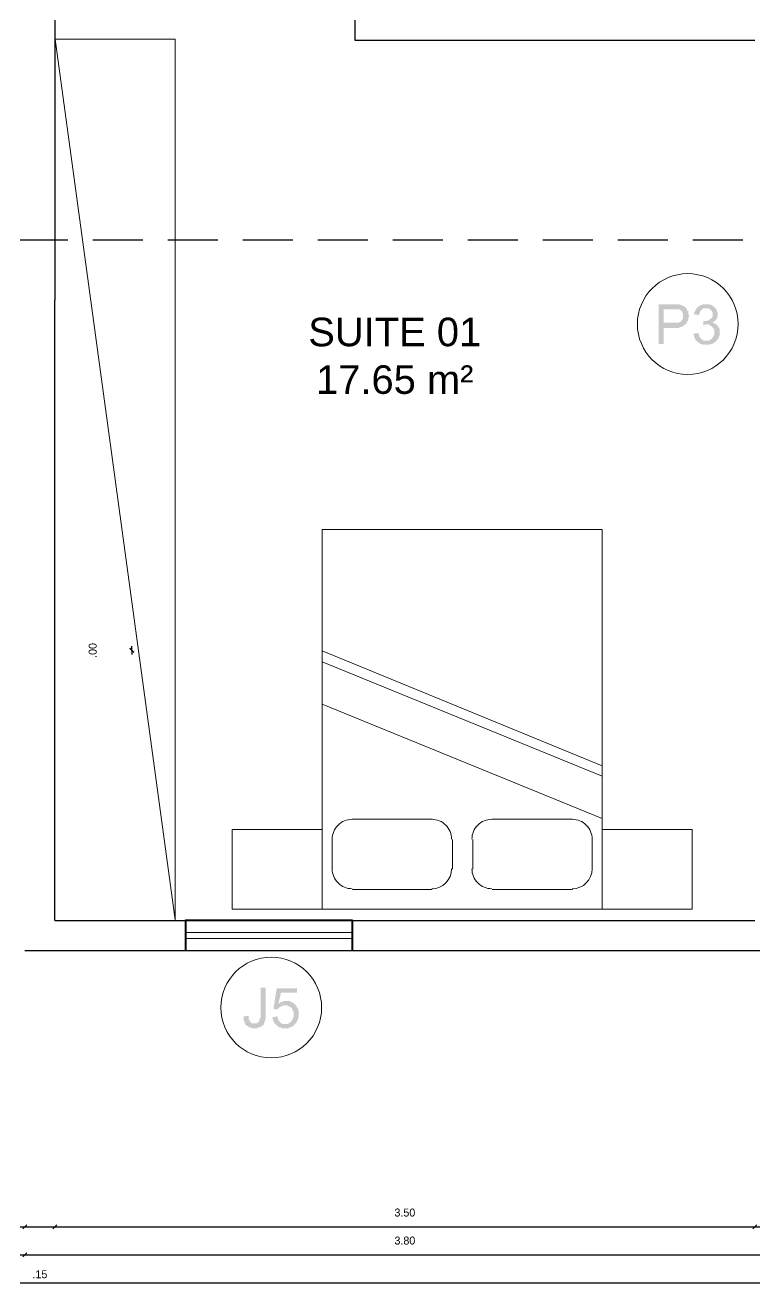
# Model space of a CAD drawing. Header units: metres. Extents: x 6 to 145, y 4 to 18.
# Drawn here: x 51.07 to 54.72, y 4.2 to 10.5 of the extents above; entities that cross this region are included whole.
import ezdxf

# ---------------------------------------------------------------- set-up
doc = ezdxf.new("R2010")
doc.units = ezdxf.units.M
doc.linetypes.add('DASHED2', pattern=[0.375, 0.25, -0.125])
doc.layers.get('0').update_dxf_attribs({"linetype": 'DASHED2'})
for name, color, linetype in [('01', 7, 'Continuous'), ('03-parede vista', 6, 'Continuous'), ('05-esquadria vista', 5, 'Continuous'), ('18-Textos', 7, 'Continuous'), ('ARQ - Cotas', 9, 'Continuous'), ('B_02', 7, 'Continuous'), ('COTA', 5, 'Continuous'), ('G', 7, 'Continuous'), ('XT', 7, 'Continuous')]:
    doc.layers.add(name, color=color, linetype=linetype)
doc.styles.add('ISA', font='stylu.ttf')
doc.styles.get("Standard").update_dxf_attribs({"font": 'arial.ttf'})
doc.dimstyles.new('ANAPAULA25', dxfattribs={"dimscale": 0, "dimtxt": 0.04, "dimasz": 0.02, "dimexe": 0.1, "dimexo": 0.4, "dimgap": 0.05, "dimtad": 1, "dimzin": 4, "dimdsep": 46, "dimtxsty": 'ISA', "dimblk": 'OBLIQUE', "dimcen": 0.03, "dimse1": 1, "dimse2": 1, "dimclrd": 256, "dimclrt": 256, "dimadec": 0, "dimazin": 0, "dimtfac": 1, "dimtmove": 2, "dimatfit": 3, "dimldrblk": 'OPEN30', "dimfxl": 0.1, "dimtolj": 1, "dimtzin": 0, "dimlwd": -1, "dimarcsym": 0})

# ---------------------------------------------------------------- blocks, each defined once
blk = doc.blocks.new('_Oblique')
at = {"color": 0, "linetype": 'ByBlock', "lineweight": -2}
blk.add_line((-0.5, -0.5), (0.5, 0.5), dxfattribs=at)
blk = doc.blocks.new('*D268')
at = {"layer": 'COTA', "ltscale": 1000, "transparency": 16777216}
blk.add_line((44.8234, 4.4915), (51.0734, 4.4915), dxfattribs=at)
at = {"layer": 'Defpoints', "color": 0, "ltscale": 1000, "transparency": 16777216}
for p in [(44.8234, 9.1232), (51.0734, 9.1232), (51.0734, 4.4915)]:
    blk.add_point(p, dxfattribs=at)
at = {"layer": 'COTA', "ltscale": 1000, "transparency": 16777216, "xscale": 0.02, "yscale": 0.02, "zscale": 0.02, "rotation": 180}
blk.add_blockref('_Oblique', (44.8234, 4.4915), dxfattribs=at)
at = {"layer": 'COTA', "ltscale": 1000, "transparency": 16777216, "xscale": 0.02, "yscale": 0.02, "zscale": 0.02}
blk.add_blockref('_Oblique', (51.0734, 4.4915), dxfattribs=at)
at = {"layer": 'COTA', "ltscale": 1000, "transparency": 16777216, "insert": (47.9484, 4.5624), "char_height": 0.04, "attachment_point": 5, "style": 'ISA'}
blk.add_mtext('\\A1;6.25', dxfattribs=at)
blk = doc.blocks.new('_Open30')
at = {"layer": 'ARQ - Cotas', "color": 0, "lineweight": -2}
for p, q in [((-1, 0.27), (0, 0)), ((0, 0), (-1, -0.27)), ((0, 0), (-1, 0))]:
    blk.add_line(p, q, dxfattribs=at)
blk = doc.blocks.new('*D269')
at = {"layer": 'COTA', "ltscale": 1000, "transparency": 16777216}
blk.add_line((51.0734, 4.4915), (51.2234, 4.4915), dxfattribs=at)
at = {"layer": 'Defpoints', "color": 0, "ltscale": 1000, "transparency": 16777216}
for p in [(51.2234, 6.0232), (51.0734, 5.8732), (51.2234, 4.4915)]:
    blk.add_point(p, dxfattribs=at)
at = {"layer": 'COTA', "ltscale": 1000, "transparency": 16777216, "xscale": 0.02, "yscale": 0.02, "zscale": 0.02, "rotation": 180}
blk.add_blockref('_Oblique', (51.0734, 4.4915), dxfattribs=at)
at = {"layer": 'COTA', "ltscale": 1000, "transparency": 16777216, "xscale": 0.02, "yscale": 0.02, "zscale": 0.02}
blk.add_blockref('_Oblique', (51.2234, 4.4915), dxfattribs=at)
at = {"layer": 'COTA', "ltscale": 1000, "transparency": 16777216, "insert": (51.1484, 4.2539), "char_height": 0.04, "attachment_point": 5, "style": 'ISA'}
blk.add_mtext('\\A1;.15', dxfattribs=at)
blk = doc.blocks.new('*D270')
at = {"layer": 'COTA', "ltscale": 1000, "transparency": 16777216}
blk.add_line((51.2234, 4.4915), (54.7234, 4.4915), dxfattribs=at)
at = {"layer": 'Defpoints', "color": 0, "ltscale": 1000, "transparency": 16777216}
for p in [(51.2234, 6.0232), (54.7234, 6.0232), (54.7234, 4.4915)]:
    blk.add_point(p, dxfattribs=at)
at = {"layer": 'COTA', "ltscale": 1000, "transparency": 16777216, "xscale": 0.02, "yscale": 0.02, "zscale": 0.02, "rotation": 180}
blk.add_blockref('_Oblique', (51.2234, 4.4915), dxfattribs=at)
at = {"layer": 'COTA', "ltscale": 1000, "transparency": 16777216, "xscale": 0.02, "yscale": 0.02, "zscale": 0.02}
blk.add_blockref('_Oblique', (54.7234, 4.4915), dxfattribs=at)
at = {"layer": 'COTA', "ltscale": 1000, "transparency": 16777216, "insert": (52.9734, 4.5625), "char_height": 0.04, "attachment_point": 5, "style": 'ISA'}
blk.add_mtext('\\A1;3.50', dxfattribs=at)
blk = doc.blocks.new('*D271')
at = {"layer": 'COTA', "ltscale": 1000, "transparency": 16777216}
blk.add_line((54.7234, 4.4915), (54.8734, 4.4915), dxfattribs=at)
at = {"layer": 'Defpoints', "color": 0, "ltscale": 1000, "transparency": 16777216}
for p in [(54.7234, 6.0232), (54.8734, 6.0232), (54.8734, 4.4915)]:
    blk.add_point(p, dxfattribs=at)
at = {"layer": 'COTA', "ltscale": 1000, "transparency": 16777216, "xscale": 0.02, "yscale": 0.02, "zscale": 0.02, "rotation": 180}
blk.add_blockref('_Oblique', (54.7234, 4.4915), dxfattribs=at)
at = {"layer": 'COTA', "ltscale": 1000, "transparency": 16777216, "xscale": 0.02, "yscale": 0.02, "zscale": 0.02}
blk.add_blockref('_Oblique', (54.8734, 4.4915), dxfattribs=at)
at = {"layer": 'COTA', "ltscale": 1000, "transparency": 16777216, "insert": (54.7984, 4.2539), "char_height": 0.04, "attachment_point": 5, "style": 'ISA'}
blk.add_mtext('\\A1;.15', dxfattribs=at)
blk = doc.blocks.new('*D274')
at = {"layer": 'COTA', "ltscale": 1000, "transparency": 16777216}
blk.add_line((44.6751, 4.3515), (51.0734, 4.3515), dxfattribs=at)
at = {"layer": 'Defpoints', "color": 0, "ltscale": 1000, "transparency": 16777216}
for p in [(44.6751, 8.972), (51.0734, 8.972), (51.0734, 4.3515)]:
    blk.add_point(p, dxfattribs=at)
at = {"layer": 'COTA', "ltscale": 1000, "transparency": 16777216, "xscale": 0.02, "yscale": 0.02, "zscale": 0.02, "rotation": 180}
blk.add_blockref('_Oblique', (44.6751, 4.3515), dxfattribs=at)
at = {"layer": 'COTA', "ltscale": 1000, "transparency": 16777216, "xscale": 0.02, "yscale": 0.02, "zscale": 0.02}
blk.add_blockref('_Oblique', (51.0734, 4.3515), dxfattribs=at)
at = {"layer": 'COTA', "ltscale": 1000, "transparency": 16777216, "insert": (47.8742, 4.4225), "char_height": 0.04, "attachment_point": 5, "style": 'ISA'}
blk.add_mtext('\\A1;6.40', dxfattribs=at)
blk = doc.blocks.new('*D275')
at = {"layer": 'COTA', "ltscale": 1000, "transparency": 16777216}
blk.add_line((51.0734, 4.3515), (54.8734, 4.3515), dxfattribs=at)
at = {"layer": 'Defpoints', "color": 0, "ltscale": 1000, "transparency": 16777216}
for p in [(51.0734, 5.8732), (54.8734, 5.8732), (54.8734, 4.3515)]:
    blk.add_point(p, dxfattribs=at)
at = {"layer": 'COTA', "ltscale": 1000, "transparency": 16777216, "xscale": 0.02, "yscale": 0.02, "zscale": 0.02, "rotation": 180}
blk.add_blockref('_Oblique', (51.0734, 4.3515), dxfattribs=at)
at = {"layer": 'COTA', "ltscale": 1000, "transparency": 16777216, "xscale": 0.02, "yscale": 0.02, "zscale": 0.02}
blk.add_blockref('_Oblique', (54.8734, 4.3515), dxfattribs=at)
at = {"layer": 'COTA', "ltscale": 1000, "transparency": 16777216, "insert": (52.9734, 4.4224), "char_height": 0.04, "attachment_point": 5, "style": 'ISA'}
blk.add_mtext('\\A1;3.80', dxfattribs=at)
blk = doc.blocks.new('*D276')
at = {"layer": 'COTA', "ltscale": 1000, "transparency": 16777216}
for p, q in [((51.6082, 7.3732), (51.6082, 7.3932)), ((51.6082, 7.3732), (51.6082, 7.3718)), ((51.6082, 7.3718), (51.6082, 7.3518))]:
    blk.add_line(p, q, dxfattribs=at)
at = {"layer": 'Defpoints', "color": 0, "ltscale": 1000, "transparency": 16777216}
for p in [(51.6082, 7.3718), (54.8734, 7.3732), (56.1731, 7.3718)]:
    blk.add_point(p, dxfattribs=at)
at = {"layer": 'COTA', "ltscale": 1000, "transparency": 16777216, "xscale": 0.02, "yscale": 0.02, "zscale": 0.02}
for p, rotation in [((51.6082, 7.3732), 270), ((51.6082, 7.3718), 90)]:
    blk.add_blockref('_Oblique', p, dxfattribs=dict(at, rotation=rotation))
at = {"layer": 'COTA', "ltscale": 1000, "transparency": 16777216, "insert": (51.4125, 7.3725), "char_height": 0.04, "attachment_point": 5, "rotation": 90, "style": 'ISA'}
blk.add_mtext('\\A1;.00', dxfattribs=at)
blk = doc.blocks.new('*D278')
at = {"layer": 'COTA', "ltscale": 1000, "transparency": 16777216}
blk.add_line((42.0734, 4.2115), (56.1734, 4.2115), dxfattribs=at)
at = {"layer": 'Defpoints', "color": 0, "ltscale": 1000, "transparency": 16777216}
for p in [(42.0734, 11.3232), (56.1734, 11.3232), (56.1734, 4.2115)]:
    blk.add_point(p, dxfattribs=at)
at = {"layer": 'COTA', "ltscale": 1000, "transparency": 16777216, "xscale": 0.02, "yscale": 0.02, "zscale": 0.02, "rotation": 180}
blk.add_blockref('_Oblique', (42.0734, 4.2115), dxfattribs=at)
at = {"layer": 'COTA', "ltscale": 1000, "transparency": 16777216, "xscale": 0.02, "yscale": 0.02, "zscale": 0.02}
blk.add_blockref('_Oblique', (56.1734, 4.2115), dxfattribs=at)
at = {"layer": 'COTA', "ltscale": 1000, "transparency": 16777216, "insert": (49.1234, 4.2825), "char_height": 0.04, "attachment_point": 5, "style": 'ISA'}
blk.add_mtext('\\A1;14.10', dxfattribs=at)
blk = doc.blocks.new('*D314')
at = {"layer": 'COTA', "ltscale": 1000, "transparency": 16777216}
blk.add_line((41.5287, 8.9732), (41.5287, 6.0243), dxfattribs=at)
at = {"layer": 'Defpoints', "color": 0, "ltscale": 1000, "transparency": 16777216}
for p in [(51.1234, 8.9732), (41.5287, 6.0243), (51.2734, 6.0243)]:
    blk.add_point(p, dxfattribs=at)
at = {"layer": 'COTA', "ltscale": 1000, "transparency": 16777216, "xscale": 0.02, "yscale": 0.02, "zscale": 0.02}
for p, rotation in [((41.5287, 8.9732), 90), ((41.5287, 6.0243), 270)]:
    blk.add_blockref('_Oblique', p, dxfattribs=dict(at, rotation=rotation))
at = {"layer": 'COTA', "ltscale": 1000, "transparency": 16777216, "insert": (41.4578, 7.4987), "char_height": 0.04, "attachment_point": 5, "rotation": 90, "style": 'ISA'}
blk.add_mtext('\\A1;2.95', dxfattribs=at)
blk = doc.blocks.new('*D315')
at = {"layer": 'COTA', "ltscale": 1000, "transparency": 16777216}
blk.add_line((41.5287, 6.0243), (41.5287, 5.8743), dxfattribs=at)
at = {"layer": 'Defpoints', "color": 0, "ltscale": 1000, "transparency": 16777216}
for p in [(51.2734, 6.0243), (41.5287, 5.8743), (51.2734, 5.8743)]:
    blk.add_point(p, dxfattribs=at)
at = {"layer": 'COTA', "ltscale": 1000, "transparency": 16777216, "xscale": 0.02, "yscale": 0.02, "zscale": 0.02}
for p, rotation in [((41.5287, 6.0243), 90), ((41.5287, 5.8743), 270)]:
    blk.add_blockref('_Oblique', p, dxfattribs=dict(at, rotation=rotation))
at = {"layer": 'COTA', "ltscale": 1000, "transparency": 16777216, "insert": (41.3328, 5.9493), "char_height": 0.04, "attachment_point": 5, "rotation": 90, "style": 'ISA'}
blk.add_mtext('\\A1;.15', dxfattribs=at)
blk = doc.blocks.new('*D320')
at = {"layer": 'COTA', "ltscale": 1000, "transparency": 16777216}
blk.add_line((41.1987, 16.0232), (41.1987, 5.8732), dxfattribs=at)
at = {"layer": 'Defpoints', "color": 0, "ltscale": 1000, "transparency": 16777216}
for p in [(49.4234, 16.0232), (41.1987, 5.8732), (51.2234, 5.8732)]:
    blk.add_point(p, dxfattribs=at)
at = {"layer": 'COTA', "ltscale": 1000, "transparency": 16777216, "xscale": 0.02, "yscale": 0.02, "zscale": 0.02}
for p, rotation in [((41.1987, 16.0232), 90), ((41.1987, 5.8732), 270)]:
    blk.add_blockref('_Oblique', p, dxfattribs=dict(at, rotation=rotation))
at = {"layer": 'COTA', "ltscale": 1000, "transparency": 16777216, "insert": (41.1276, 10.9482), "char_height": 0.04, "attachment_point": 5, "rotation": 90, "style": 'ISA'}
blk.add_mtext('\\A1;10.15', dxfattribs=at)

msp = doc.modelspace()

# ---------------------------------------------------------------- hatches: boundary and pattern name
at = {"layer": 'XT', "transparency": 33554559}
h = msp.add_hatch(color=256, dxfattribs=at)
h.paths.add_polyline_path([(54.2421, 8.9047), (54.2421, 9.1036), (54.314, 9.1036), (54.3183, 9.1036), (54.3225, 9.1036), (54.3267, 9.1036), (54.331, 9.1036), (54.331, 9.1036), (54.3352, 9.1036), (54.3352, 9.1036), (54.3394, 9.1036), (54.3437, 9.1036), (54.3437, 9.1036), (54.3479, 9.1036), (54.3479, 9.0994), (54.3521, 9.0994), (54.3564, 9.0994), (54.3564, 9.0994), (54.3606, 9.0994), (54.3606, 9.0952), (54.3648, 9.0952), (54.3691, 9.0952), (54.3691, 9.0952), (54.3691, 9.0909), (54.3733, 9.0909), (54.3733, 9.0909), (54.3775, 9.0867), (54.3775, 9.0867), (54.3818, 9.0825), (54.3818, 9.0825), (54.3818, 9.0782), (54.386, 9.074), (54.386, 9.074), (54.386, 9.074), (54.386, 9.0698), (54.3902, 9.0698), (54.3902, 9.0655), (54.3902, 9.0613), (54.3902, 9.0613), (54.3902, 9.0571), (54.3902, 9.0528), (54.3945, 9.0528), (54.3945, 9.0486), (54.3945, 9.0444), (54.3945, 9.0444), (54.3945, 9.0444), (54.3945, 9.0401), (54.3902, 9.0359), (54.3902, 9.0359), (54.3902, 9.0317), (54.3902, 9.0274), (54.3902, 9.0274), (54.3902, 9.0232), (54.3902, 9.0232), (54.386, 9.019), (54.386, 9.0147), (54.386, 9.0147), (54.3818, 9.0105), (54.3818, 9.0105), (54.3818, 9.0063), (54.3775, 9.0063), (54.3775, 9.002), (54.3775, 9.002), (54.3733, 9.002), (54.3733, 8.9978), (54.3733, 8.9978), (54.3691, 8.9978), (54.3691, 8.9978), (54.3648, 8.9936), (54.3648, 8.9936), (54.3606, 8.9936), (54.3606, 8.9893), (54.3564, 8.9893), (54.3564, 8.9893), (54.3521, 8.9893), (54.3479, 8.9893), (54.3479, 8.9893), (54.3437, 8.9851), (54.3394, 8.9851), (54.3394, 8.9851), (54.3352, 8.9851), (54.331, 8.9851), (54.3267, 8.9851), (54.3267, 8.9851), (54.3225, 8.9851), (54.3183, 8.9851), (54.3183, 8.9851), (54.2675, 8.9851), (54.2675, 8.9047)], flags=0)
h.paths.add_polyline_path([(54.2675, 9.0105), (54.3183, 9.0105), (54.3225, 9.0105), (54.3267, 9.0105), (54.3267, 9.0105), (54.331, 9.0105), (54.3352, 9.0105), (54.3394, 9.0105), (54.3394, 9.0105), (54.3437, 9.0105), (54.3437, 9.0105), (54.3479, 9.0147), (54.3479, 9.0147), (54.3521, 9.0147), (54.3521, 9.0147), (54.3564, 9.019), (54.3564, 9.019), (54.3564, 9.019), (54.3564, 9.0232), (54.3606, 9.0232), (54.3606, 9.0274), (54.3606, 9.0274), (54.3648, 9.0317), (54.3648, 9.0317), (54.3648, 9.0359), (54.3648, 9.0401), (54.3648, 9.0401), (54.3648, 9.0444), (54.3648, 9.0486), (54.3648, 9.0486), (54.3648, 9.0528), (54.3648, 9.0571), (54.3648, 9.0571), (54.3606, 9.0613), (54.3606, 9.0655), (54.3606, 9.0655), (54.3606, 9.0655), (54.3564, 9.0698), (54.3564, 9.0698), (54.3521, 9.074), (54.3521, 9.074), (54.3479, 9.074), (54.3479, 9.0782), (54.3437, 9.0782), (54.3437, 9.0782), (54.3394, 9.0782), (54.3394, 9.0782), (54.3352, 9.0782), (54.3352, 9.0782), (54.331, 9.0782), (54.3267, 9.0782), (54.3267, 9.0782), (54.3225, 9.0782), (54.3183, 9.0782), (54.2675, 9.0782)], flags=0)
for points in [[(54.4156, 8.9555), (54.441, 8.9597), (54.441, 8.9555), (54.441, 8.9512), (54.4453, 8.9512), (54.4453, 8.947), (54.4453, 8.9428), (54.4453, 8.9428), (54.4495, 8.9385), (54.4495, 8.9385), (54.4495, 8.9343), (54.4537, 8.9343), (54.4537, 8.9301), (54.4537, 8.9301), (54.4537, 8.9301), (54.458, 8.9258), (54.458, 8.9258), (54.4622, 8.9258), (54.4664, 8.9216), (54.4664, 8.9216), (54.4707, 8.9216), (54.4707, 8.9216), (54.4749, 8.9216), (54.4791, 8.9216), (54.4791, 8.9216), (54.4834, 8.9216), (54.4876, 8.9216), (54.4876, 8.9216), (54.4918, 8.9216), (54.4918, 8.9216), (54.4961, 8.9216), (54.5003, 8.9258), (54.5003, 8.9258), (54.5045, 8.9258), (54.5045, 8.9301), (54.5088, 8.9301), (54.5088, 8.9343), (54.513, 8.9343), (54.513, 8.9385), (54.513, 8.9385), (54.5172, 8.9428), (54.5172, 8.9428), (54.5172, 8.947), (54.5215, 8.947), (54.5215, 8.9512), (54.5215, 8.9555), (54.5215, 8.9555), (54.5215, 8.9597), (54.5215, 8.9639), (54.5215, 8.9639), (54.5215, 8.9639), (54.5215, 8.9682), (54.5215, 8.9724), (54.5215, 8.9724), (54.5215, 8.9766), (54.5172, 8.9766), (54.5172, 8.9809), (54.5172, 8.9851), (54.513, 8.9851), (54.513, 8.9893), (54.513, 8.9893), (54.5088, 8.9893), (54.5088, 8.9936), (54.5045, 8.9936), (54.5045, 8.9936), (54.5003, 8.9978), (54.5003, 8.9978), (54.4961, 8.9978), (54.4961, 8.9978), (54.4918, 9.002), (54.4876, 9.002), (54.4876, 9.002), (54.4834, 9.002), (54.4834, 9.002), (54.4791, 9.002), (54.4791, 9.002), (54.4749, 9.002), (54.4707, 8.9978), (54.4707, 8.9978), (54.4664, 8.9978), (54.4664, 8.9978), (54.4664, 9.019), (54.4707, 9.019), (54.4707, 9.019), (54.4749, 9.019), (54.4791, 9.019), (54.4791, 9.019), (54.4834, 9.019), (54.4876, 9.0232), (54.4876, 9.0232), (54.4918, 9.0232), (54.4918, 9.0232), (54.4961, 9.0232), (54.4961, 9.0274), (54.5003, 9.0274), (54.5003, 9.0274), (54.5045, 9.0317), (54.5045, 9.0317), (54.5088, 9.0359), (54.5088, 9.0359), (54.5088, 9.0401), (54.513, 9.0401), (54.513, 9.0444), (54.513, 9.0486), (54.513, 9.0486), (54.513, 9.0528), (54.513, 9.0571), (54.513, 9.0571), (54.513, 9.0613), (54.5088, 9.0655), (54.5088, 9.0655), (54.5088, 9.0698), (54.5088, 9.0698), (54.5045, 9.074), (54.5045, 9.074), (54.5045, 9.074), (54.5003, 9.0782), (54.5003, 9.0782), (54.4961, 9.0782), (54.4961, 9.0825), (54.4918, 9.0825), (54.4876, 9.0825), (54.4876, 9.0825), (54.4834, 9.0825), (54.4791, 9.0825), (54.4791, 9.0825), (54.4749, 9.0825), (54.4749, 9.0825), (54.4707, 9.0825), (54.4707, 9.0825), (54.4664, 9.0825), (54.4622, 9.0825), (54.4622, 9.0782), (54.458, 9.0782), (54.458, 9.0782), (54.458, 9.074), (54.4537, 9.074), (54.4537, 9.0698), (54.4495, 9.0698), (54.4495, 9.0655), (54.4495, 9.0655), (54.4495, 9.0613), (54.4453, 9.0613), (54.4453, 9.0571), (54.4453, 9.0528), (54.4453, 9.0528), (54.4453, 9.0486), (54.4199, 9.0528), (54.4199, 9.0571), (54.4199, 9.0571), (54.4199, 9.0613), (54.4241, 9.0655), (54.4241, 9.0655), (54.4241, 9.0698), (54.4241, 9.0698), (54.4283, 9.074), (54.4283, 9.0782), (54.4283, 9.0782), (54.4326, 9.0825), (54.4326, 9.0825), (54.4326, 9.0867), (54.4368, 9.0867), (54.4368, 9.0867), (54.441, 9.0909), (54.441, 9.0909), (54.441, 9.0909), (54.4453, 9.0952), (54.4453, 9.0952), (54.4495, 9.0952), (54.4495, 9.0994), (54.4537, 9.0994), (54.4537, 9.0994), (54.458, 9.0994), (54.4622, 9.1036), (54.4622, 9.1036), (54.4664, 9.1036), (54.4707, 9.1036), (54.4707, 9.1036), (54.4749, 9.1036), (54.4791, 9.1036), (54.4791, 9.1036), (54.4834, 9.1036), (54.4834, 9.1036), (54.4876, 9.1036), (54.4918, 9.1036), (54.4918, 9.1036), (54.4961, 9.1036), (54.5003, 9.1036), (54.5003, 9.0994), (54.5045, 9.0994), (54.5045, 9.0994), (54.5088, 9.0994), (54.5088, 9.0994), (54.513, 9.0952), (54.513, 9.0952), (54.5172, 9.0909), (54.5172, 9.0909), (54.5215, 9.0909), (54.5215, 9.0867), (54.5257, 9.0867), (54.5257, 9.0825), (54.5299, 9.0825), (54.5299, 9.0782), (54.5299, 9.0782), (54.5299, 9.074), (54.5342, 9.074), (54.5342, 9.0698), (54.5342, 9.0698), (54.5342, 9.0655), (54.5384, 9.0613), (54.5384, 9.0613), (54.5384, 9.0571), (54.5384, 9.0528), (54.5384, 9.0528), (54.5384, 9.0486), (54.5384, 9.0486), (54.5384, 9.0444), (54.5384, 9.0401), (54.5342, 9.0401), (54.5342, 9.0359), (54.5342, 9.0317), (54.5342, 9.0317), (54.5299, 9.0274), (54.5299, 9.0274), (54.5299, 9.0274), (54.5257, 9.0232), (54.5257, 9.0232), (54.5257, 9.019), (54.5215, 9.019), (54.5215, 9.019), (54.5172, 9.0147), (54.513, 9.0147), (54.513, 9.0147), (54.5088, 9.0105), (54.513, 9.0105), (54.5172, 9.0105), (54.5172, 9.0105), (54.5215, 9.0063), (54.5257, 9.0063), (54.5257, 9.0063), (54.5299, 9.002), (54.5299, 9.002), (54.5342, 9.002), (54.5342, 8.9978), (54.5342, 8.9978), (54.5384, 8.9936), (54.5384, 8.9936), (54.5384, 8.9936), (54.5426, 8.9893), (54.5426, 8.9893), (54.5426, 8.9851), (54.5426, 8.9851), (54.5469, 8.9809), (54.5469, 8.9766), (54.5469, 8.9766), (54.5469, 8.9724), (54.5469, 8.9682), (54.5469, 8.9682), (54.5469, 8.9639), (54.5469, 8.9639), (54.5469, 8.9597), (54.5469, 8.9555), (54.5469, 8.9555), (54.5469, 8.9512), (54.5469, 8.947), (54.5469, 8.947), (54.5469, 8.9428), (54.5426, 8.9428), (54.5426, 8.9385), (54.5426, 8.9343), (54.5426, 8.9343), (54.5384, 8.9301), (54.5384, 8.9301), (54.5384, 8.9258), (54.5342, 8.9258), (54.5342, 8.9216), (54.5299, 8.9216), (54.5299, 8.9174), (54.5299, 8.9174), (54.5257, 8.9174), (54.5257, 8.9131), (54.5215, 8.9131), (54.5215, 8.9131), (54.5172, 8.9089), (54.5172, 8.9089), (54.513, 8.9089), (54.513, 8.9047), (54.5088, 8.9047), (54.5045, 8.9047), (54.5045, 8.9047), (54.5003, 8.9047), (54.5003, 8.9004), (54.4961, 8.9004), (54.4918, 8.9004), (54.4918, 8.9004), (54.4876, 8.9004), (54.4834, 8.9004), (54.4834, 8.9004), (54.4791, 8.9004), (54.4791, 8.9004), (54.4749, 8.9004), (54.4707, 8.9004), (54.4664, 8.9004), (54.4664, 8.9004), (54.4622, 8.9004), (54.4622, 8.9004), (54.458, 8.9047), (54.4537, 8.9047), (54.4537, 8.9047), (54.4495, 8.9047), (54.4495, 8.9089), (54.4453, 8.9089), (54.4453, 8.9089), (54.441, 8.9131), (54.441, 8.9131), (54.4368, 8.9131), (54.4368, 8.9174), (54.4326, 8.9174), (54.4326, 8.9174), (54.4326, 8.9216), (54.4283, 8.9216), (54.4283, 8.9258), (54.4241, 8.9258), (54.4241, 8.9301), (54.4241, 8.9343), (54.4241, 8.9343), (54.4199, 8.9385), (54.4199, 8.9385), (54.4199, 8.9428), (54.4199, 8.947), (54.4199, 8.947), (54.4156, 8.9512), (54.4156, 8.9555), (54.4156, 8.9555)], [(52.1676, 5.5432), (52.193, 5.5474), (52.193, 5.5432), (52.193, 5.539), (52.193, 5.539), (52.193, 5.5347), (52.193, 5.5305), (52.193, 5.5263), (52.193, 5.5263), (52.1972, 5.522), (52.1972, 5.522), (52.1972, 5.5178), (52.1972, 5.5178), (52.2015, 5.5178), (52.2015, 5.5178), (52.2015, 5.5136), (52.2015, 5.5136), (52.2057, 5.5093), (52.2099, 5.5093), (52.2099, 5.5093), (52.2142, 5.5093), (52.2142, 5.5093), (52.2184, 5.5093), (52.2226, 5.5093), (52.2226, 5.5093), (52.2269, 5.5093), (52.2311, 5.5093), (52.2311, 5.5093), (52.2353, 5.5093), (52.2353, 5.5136), (52.2396, 5.5136), (52.2396, 5.5136), (52.2438, 5.5178), (52.2438, 5.5178), (52.2438, 5.522), (52.248, 5.522), (52.248, 5.5263), (52.248, 5.5263), (52.248, 5.5305), (52.248, 5.5305), (52.248, 5.5347), (52.2523, 5.5347), (52.2523, 5.539), (52.2523, 5.5432), (52.2523, 5.5474), (52.2523, 5.5474), (52.2523, 5.5517), (52.2523, 5.6871), (52.2777, 5.6871), (52.2777, 5.5517), (52.2777, 5.5474), (52.2777, 5.5432), (52.2777, 5.539), (52.2777, 5.539), (52.2777, 5.5347), (52.2777, 5.5305), (52.2777, 5.5305), (52.2734, 5.5263), (52.2734, 5.522), (52.2734, 5.522), (52.2734, 5.5178), (52.2734, 5.5178), (52.2734, 5.5136), (52.2734, 5.5136), (52.2692, 5.5136), (52.2692, 5.5093), (52.2692, 5.5093), (52.2692, 5.5051), (52.265, 5.5009), (52.265, 5.5009), (52.2607, 5.4966), (52.2607, 5.4966), (52.2565, 5.4966), (52.2565, 5.4924), (52.2523, 5.4924), (52.2523, 5.4924), (52.248, 5.4882), (52.248, 5.4882), (52.2438, 5.4882), (52.2438, 5.4882), (52.2396, 5.4882), (52.2353, 5.4839), (52.2353, 5.4839), (52.2311, 5.4839), (52.2269, 5.4839), (52.2269, 5.4839), (52.2226, 5.4839), (52.2226, 5.4839), (52.2184, 5.4839), (52.2142, 5.4839), (52.2099, 5.4839), (52.2099, 5.4839), (52.2057, 5.4839), (52.2015, 5.4882), (52.2015, 5.4882), (52.1972, 5.4882), (52.1972, 5.4882), (52.193, 5.4882), (52.193, 5.4924), (52.1888, 5.4924), (52.1888, 5.4924), (52.1845, 5.4966), (52.1845, 5.4966), (52.1803, 5.4966), (52.1803, 5.5009), (52.1803, 5.5009), (52.1761, 5.5009), (52.1761, 5.5051), (52.1761, 5.5051), (52.1718, 5.5093), (52.1718, 5.5093), (52.1718, 5.5136), (52.1718, 5.5178), (52.1718, 5.5178), (52.1676, 5.522), (52.1676, 5.522), (52.1676, 5.5263), (52.1676, 5.5305), (52.1676, 5.5305), (52.1676, 5.5347), (52.1676, 5.539), (52.1676, 5.5432), (52.1676, 5.5432)], [(52.3115, 5.539), (52.3369, 5.5432), (52.3369, 5.539), (52.3369, 5.5347), (52.3369, 5.5347), (52.3412, 5.5305), (52.3412, 5.5263), (52.3412, 5.5263), (52.3412, 5.522), (52.3454, 5.522), (52.3454, 5.5178), (52.3454, 5.5178), (52.3496, 5.5136), (52.3496, 5.5136), (52.3496, 5.5136), (52.3539, 5.5093), (52.3581, 5.5093), (52.3581, 5.5093), (52.3623, 5.5051), (52.3623, 5.5051), (52.3666, 5.5051), (52.3708, 5.5051), (52.3708, 5.5051), (52.375, 5.5051), (52.375, 5.5051), (52.3793, 5.5051), (52.3793, 5.5051), (52.3835, 5.5051), (52.3835, 5.5051), (52.3877, 5.5051), (52.392, 5.5093), (52.392, 5.5093), (52.3962, 5.5093), (52.3962, 5.5093), (52.4004, 5.5136), (52.4004, 5.5136), (52.4047, 5.5178), (52.4047, 5.5178), (52.4047, 5.5178), (52.4089, 5.522), (52.4089, 5.522), (52.4089, 5.5263), (52.4131, 5.5263), (52.4131, 5.5305), (52.4131, 5.5347), (52.4131, 5.5347), (52.4174, 5.539), (52.4174, 5.539), (52.4174, 5.5432), (52.4174, 5.5474), (52.4174, 5.5517), (52.4174, 5.5517), (52.4174, 5.5517), (52.4174, 5.5559), (52.4174, 5.5601), (52.4174, 5.5601), (52.4174, 5.5644), (52.4174, 5.5686), (52.4131, 5.5686), (52.4131, 5.5728), (52.4131, 5.5771), (52.4131, 5.5771), (52.4089, 5.5813), (52.4089, 5.5813), (52.4089, 5.5855), (52.4047, 5.5855), (52.4047, 5.5855), (52.4047, 5.5898), (52.4004, 5.5898), (52.4004, 5.5898), (52.3962, 5.594), (52.3962, 5.594), (52.392, 5.594), (52.3877, 5.594), (52.3877, 5.5982), (52.3835, 5.5982), (52.3835, 5.5982), (52.3793, 5.5982), (52.375, 5.5982), (52.375, 5.5982), (52.3708, 5.5982), (52.3666, 5.5982), (52.3666, 5.5982), (52.3623, 5.5982), (52.3623, 5.5982), (52.3581, 5.594), (52.3539, 5.594), (52.3539, 5.594), (52.3539, 5.594), (52.3496, 5.5898), (52.3496, 5.5898), (52.3454, 5.5898), (52.3454, 5.5855), (52.3412, 5.5855), (52.3412, 5.5813), (52.3369, 5.5813), (52.3369, 5.5771), (52.3158, 5.5813), (52.3327, 5.6829), (52.4343, 5.6829), (52.4343, 5.6617), (52.3539, 5.6617), (52.3412, 5.6067), (52.3454, 5.6109), (52.3496, 5.6109), (52.3496, 5.6109), (52.3539, 5.6152), (52.3539, 5.6152), (52.3581, 5.6152), (52.3623, 5.6152), (52.3623, 5.6194), (52.3666, 5.6194), (52.3666, 5.6194), (52.3708, 5.6194), (52.375, 5.6194), (52.375, 5.6194), (52.3793, 5.6194), (52.3793, 5.6194), (52.3835, 5.6194), (52.3877, 5.6194), (52.3877, 5.6194), (52.392, 5.6194), (52.3962, 5.6194), (52.3962, 5.6194), (52.4004, 5.6194), (52.4004, 5.6152), (52.4047, 5.6152), (52.4089, 5.6152), (52.4089, 5.6152), (52.4131, 5.6109), (52.4131, 5.6109), (52.4174, 5.6109), (52.4174, 5.6067), (52.4216, 5.6067), (52.4216, 5.6025), (52.4258, 5.6025), (52.4258, 5.5982), (52.4301, 5.5982), (52.4301, 5.594), (52.4301, 5.594), (52.4343, 5.5898), (52.4343, 5.5898), (52.4343, 5.5855), (52.4385, 5.5855), (52.4385, 5.5813), (52.4385, 5.5813), (52.4385, 5.5771), (52.4428, 5.5728), (52.4428, 5.5728), (52.4428, 5.5686), (52.4428, 5.5644), (52.4428, 5.5644), (52.4428, 5.5601), (52.4428, 5.5559), (52.4428, 5.5559), (52.4428, 5.5517), (52.4428, 5.5474), (52.4428, 5.5474), (52.4428, 5.5432), (52.4428, 5.539), (52.4428, 5.539), (52.4428, 5.5347), (52.4385, 5.5347), (52.4385, 5.5305), (52.4385, 5.5263), (52.4385, 5.5263), (52.4343, 5.522), (52.4343, 5.522), (52.4343, 5.5178), (52.4343, 5.5178), (52.4301, 5.5136), (52.4301, 5.5093), (52.4258, 5.5093), (52.4258, 5.5093), (52.4258, 5.5051), (52.4216, 5.5051), (52.4216, 5.5009), (52.4216, 5.5009), (52.4174, 5.4966), (52.4174, 5.4966), (52.4131, 5.4966), (52.4131, 5.4924), (52.4089, 5.4924), (52.4089, 5.4924), (52.4047, 5.4882), (52.4004, 5.4882), (52.4004, 5.4882), (52.3962, 5.4882), (52.3962, 5.4882), (52.392, 5.4839), (52.3877, 5.4839), (52.3877, 5.4839), (52.3835, 5.4839), (52.3793, 5.4839), (52.3793, 5.4839), (52.375, 5.4839), (52.375, 5.4839), (52.3708, 5.4839), (52.3666, 5.4839), (52.3666, 5.4839), (52.3623, 5.4839), (52.3581, 5.4839), (52.3581, 5.4839), (52.3539, 5.4882), (52.3539, 5.4882), (52.3496, 5.4882), (52.3454, 5.4882), (52.3454, 5.4882), (52.3412, 5.4924), (52.3412, 5.4924), (52.3369, 5.4924), (52.3369, 5.4966), (52.3327, 5.4966), (52.3327, 5.4966), (52.3285, 5.5009), (52.3285, 5.5009), (52.3285, 5.5051), (52.3242, 5.5051), (52.3242, 5.5051), (52.32, 5.5093), (52.32, 5.5093), (52.32, 5.5136), (52.3158, 5.5178), (52.3158, 5.5178), (52.3158, 5.522), (52.3158, 5.522), (52.3115, 5.5263), (52.3115, 5.5305), (52.3115, 5.5305), (52.3115, 5.5347), (52.3115, 5.539), (52.3115, 5.539)]]:
    msp.add_hatch(color=256, dxfattribs=at).paths.add_polyline_path(points)

# ---------------------------------------------------------------- linework, layer by layer
at = {"layer": '01', "lineweight": 9}
for p, q in [((51.8253, 6.0256), (51.2242, 10.4283)), ((51.2242, 10.4283), (51.8253, 10.4283)), ((51.8253, 10.4283), (51.8253, 6.0256)), ((53.9606, 7.9764), (52.5594, 7.9764)), ((52.5594, 7.9764), (52.5594, 6.0798)), ((53.9606, 6.0798), (53.9606, 7.9764)), ((53.9606, 6.7953), (52.5594, 7.371)), ((53.9606, 6.7445), (52.5594, 7.316)), ((53.9606, 6.5328), (52.5594, 7.1043)), ((53.1097, 6.5286), (52.7118, 6.5286)), ((53.4103, 6.5286), (53.8125, 6.5286)), ((52.5594, 6.4778), (52.1106, 6.4778)), ((52.1106, 6.4778), (52.1106, 6.0798)), ((52.6102, 6.2788), (52.6102, 6.427)), ((53.2113, 6.2788), (53.2113, 6.427)), ((53.3129, 6.2788), (53.3129, 6.427)), ((53.9098, 6.2788), (53.9098, 6.427)), ((54.4094, 6.4778), (53.9606, 6.4778)), ((54.4094, 6.0798), (54.4094, 6.4778)), ((53.1097, 6.1772), (52.7118, 6.1772)), ((53.4103, 6.1772), (53.8125, 6.1772)), ((52.1106, 6.0798), (52.5594, 6.0798)), ((52.5594, 6.0798), (53.9606, 6.0798)), ((53.9606, 6.0798), (54.4094, 6.0798))]:
    msp.add_line(p, q, dxfattribs=at)
for centre, start, end in [((52.7096, 6.4291), 89.99998, 180.00002), ((53.1076, 6.4291), 0, 90.00002), ((53.4082, 6.4291), 89.99998, 180.00002), ((53.8103, 6.4291), 0, 90.00002), ((52.7096, 6.2809), 179.99998, 270.00002), ((53.1076, 6.2809), 269.99998, 359.99998), ((53.4082, 6.2809), 179.99998, 270.00002), ((53.8103, 6.2809), 269.99998, 359.99998)]:
    msp.add_arc(centre, 0.0995, start, end, dxfattribs=at)
at = {"layer": '03-parede vista', "color": 0}
for p, q in [((51.2234, 11.9232), (51.2234, 9.1232)), ((52.7234, 11.9232), (52.7234, 10.4232)), ((52.7234, 10.4232), (54.7234, 10.4232)), ((51.2234, 6.0232), (51.2234, 9.1232)), ((51.2234, 6.0232), (54.7234, 6.0232)), ((51.0734, 5.8732), (54.8734, 5.8732))]:
    msp.add_line(p, q, dxfattribs=at)
at = {"layer": '05-esquadria vista', "color": 0, "lineweight": 40}
for p, q in [((51.8761, 6.0256), (51.8761, 5.8732)), ((52.7101, 6.0256), (52.7101, 5.8732))]:
    msp.add_line(p, q, dxfattribs=at)
at = {"layer": '05-esquadria vista', "color": 0, "lineweight": 20}
for p, q in [((51.8761, 6.0256), (52.7101, 6.0256)), ((51.8761, 5.9621), (52.7101, 5.9621)), ((51.8761, 5.9324), (52.7101, 5.9324)), ((51.8761, 5.8732), (52.7101, 5.8732))]:
    msp.add_line(p, q, dxfattribs=at)
at = {"layer": 'B_02', "lineweight": 20}
for centre in [(54.3881, 9.0042), (52.3052, 5.5876)]:
    msp.add_circle(centre, 0.2519, dxfattribs=at)
at = {"layer": 'G', "color": 0, "linetype": 'DASHED2'}
msp.add_line((44.2886, 9.425), (57.2078, 9.425), dxfattribs=at)

# ---------------------------------------------------------------- texts
at = {"layer": '18-Textos', "color": 0, "ltscale": 1000, "insert": (52.1962, 9.036), "char_height": 0.1428, "attachment_point": 1}
msp.add_mtext_dynamic_manual_height_columns('\\pxqc;SUITE 01\\P17.65 m²', width=1.453047, gutter_width=12.5, heights=[0.4935], dxfattribs=at)

# ---------------------------------------------------------------- dimensions: what is measured, and where the dimension line sits
at = {"layer": 'COTA', "ltscale": 1000}
for base, p1, p2, picture, middle in [((41.1987, 5.8732), (49.4234, 16.0232), (51.2234, 5.8732), '*D320', (41.1276, 10.9482)), ((41.5287, 6.0243), (51.1234, 8.9732), (51.2734, 6.0243), '*D314', (41.4578, 7.4987)), ((51.6082, 7.3718), (54.8734, 7.3732), (56.1731, 7.3718), '*D276', (51.4125, 7.3725)), ((41.5287, 5.8743), (51.2734, 6.0243), (51.2734, 5.8743), '*D315', (41.3328, 5.9493))]:
    dim = msp.add_linear_dim(base=base, p1=p1, p2=p2, angle=90, dimstyle='ANAPAULA25', override={"dimscale": 1}, dxfattribs=at)
    dim.commit()
    dim.dimension.update_dxf_attribs({"geometry": picture, "text_midpoint": middle})
for base, p1, p2, picture, middle in [((56.1734, 4.2115), (42.0734, 11.3232), (56.1734, 11.3232), '*D278', (49.1234, 4.2825)), ((51.0734, 4.4915), (44.8234, 9.1232), (51.0734, 9.1232), '*D268', (47.9484, 4.5624)), ((51.0734, 4.3515), (44.6751, 8.972), (51.0734, 8.972), '*D274', (47.8742, 4.4225)), ((51.2234, 4.4915), (51.0734, 5.8732), (51.2234, 6.0232), '*D269', (51.1484, 4.2539)), ((54.7234, 4.4915), (51.2234, 6.0232), (54.7234, 6.0232), '*D270', (52.9734, 4.5625)), ((54.8734, 4.4915), (54.7234, 6.0232), (54.8734, 6.0232), '*D271', (54.7984, 4.2539)), ((54.8734, 4.3515), (51.0734, 5.8732), (54.8734, 5.8732), '*D275', (52.9734, 4.4224))]:
    dim = msp.add_linear_dim(base=base, p1=p1, p2=p2, dimstyle='ANAPAULA25', override={"dimscale": 1}, dxfattribs=at)
    dim.commit()
    dim.dimension.update_dxf_attribs({"geometry": picture, "text_midpoint": middle})

doc.saveas('drawing.dxf')
